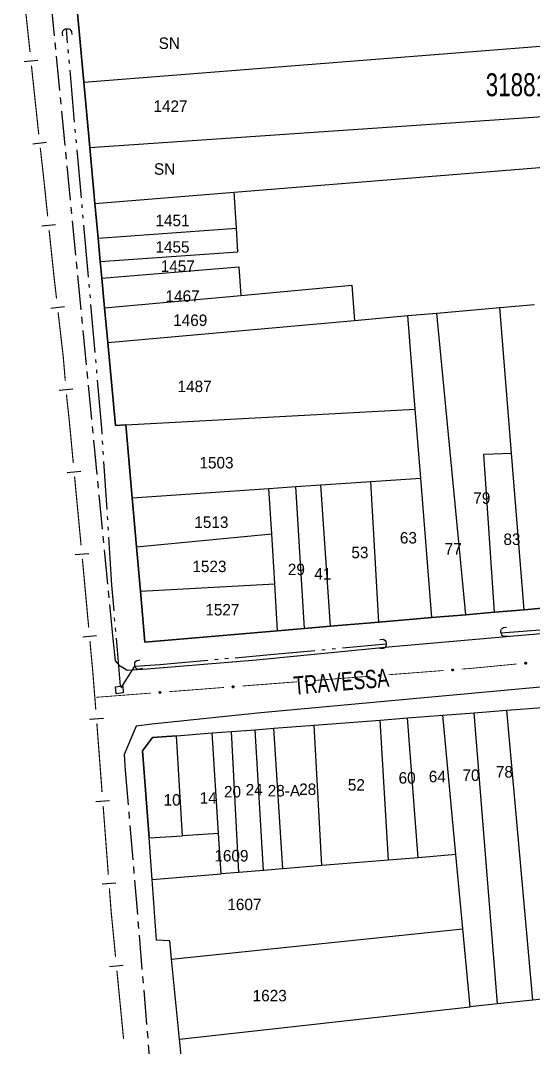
# Model space of a CAD drawing. Extents: x 201225 to 202591, y 4854937 to 4856079.
# Drawn here: x 201262.9 to 201374.7, y 4855197.8 to 4855421.5 of the extents above; entities that cross this region are included whole.
import ezdxf
from ezdxf.enums import TextEntityAlignment as Align

# ---------------------------------------------------------------- set-up
doc = ezdxf.new("R2010")
doc.units = 0
doc.header["$LTSCALE"] = 1.5
doc.header["$MEASUREMENT"] = 0
doc.linetypes.add('TRACO_05', pattern=[11, 7, -1, 0.5, -1, 0.5, -1])
doc.linetypes.add('TRACO_13', pattern=[8, 5, -1, 1, -1])
for name, color, linetype in [('CD_MALHA_LOTES', 7, 'CONTINUOUS'), ('CD_TXT_QUADRA', 2, 'CONTINUOUS'), ('HD-VALAS-DRENOS', 170, 'CONTINUOUS'), ('LM-LIM-SETORES-BAIRROS', 250, 'CONTINUOUS'), ('RU-QUADRA', 210, 'CONTINUOUS'), ('SV-BUEIRO-VALA', 7, 'CONTINUOUS'), ('SV-EIXO-RUA-PAV', 20, 'CONTINUOUS'), ('SV-PONTE-BUEIRO', 251, 'CONTINUOUS'), ('SV-RUA-NAO-PAV', 7, 'CONTINUOUS'), ('SV-RUA-PAVIM', 7, 'CONTINUOUS'), ('SV-TXT-RUA-PAV', 7, 'CONTINUOUS'), ('Th_NmrPort', 7, 'CONTINUOUS')]:
    doc.layers.add(name, color=color, linetype=linetype)
doc.styles.add('ARIAL', font='ARIAL.SHX')

# ---------------------------------------------------------------- blocks, each defined once
blk = doc.blocks.new('COD120', base_point=(202325.86, 4856054.02))
at = {"layer": 'SV-BUEIRO-VALA'}
blk.add_lwpolyline([(202324.86, 4856052.62), (202324.86, 4856053.203333), (202324.86, 4856053.290833), (202324.943333, 4856053.524167), (202325.11, 4856053.786667), (202325.36, 4856053.9325), (202325.693333, 4856054.02), (202326.026667, 4856054.02), (202326.36, 4856053.9325), (202326.61, 4856053.786667), (202326.776667, 4856053.524167), (202326.86, 4856053.290833), (202326.86, 4856053.203333), (202326.86, 4856052.62)], dxfattribs=at)

msp = doc.modelspace()

# ---------------------------------------------------------------- linework, layer by layer
at = {"layer": 'CD_MALHA_LOTES', "linetype": 'Continuous', "flags": 128}
for points in [[(201276.68, 4855408.1), (201275.22, 4855423.87)], [(201276.68, 4855408.1), (201378.04, 4855416.07)], [(201278, 4855393.84), (201276.68, 4855408.1)], [(201278, 4855393.84), (201378.98, 4855400.76)], [(201279.12, 4855381.66), (201278, 4855393.84)], [(201309.46, 4855384.11), (201379.66, 4855389.77)], [(201279.12, 4855381.66), (201309.46, 4855384.11)], [(201309.96, 4855376.3), (201309.46, 4855384.11)], [(201279.82, 4855374.09), (201279.12, 4855381.66)], [(201279.82, 4855374.09), (201309.96, 4855376.3)], [(201310.3, 4855371.11), (201309.96, 4855376.3)], [(201280.29, 4855368.97), (201279.82, 4855374.09)], [(201280.29, 4855368.97), (201310.3, 4855371.11)], [(201280.63, 4855365.35), (201280.29, 4855368.97)], [(201280.63, 4855365.35), (201310.51, 4855367.82)], [(201310.51, 4855367.82), (201310.92, 4855361.63)], [(201281.22, 4855358.92), (201280.63, 4855365.35)], [(201310.92, 4855361.63), (201335.1, 4855363.84)], [(201335.1, 4855363.84), (201335.68, 4855356.17)], [(201281.22, 4855358.92), (201310.92, 4855361.63)], [(201281.92, 4855351.39), (201281.22, 4855358.92)], [(201347.33, 4855357.21), (201353.66, 4855357.77)], [(201353.66, 4855357.77), (201367.36, 4855358.99)], [(201360, 4855292.07), (201353.66, 4855357.77)], [(201367.36, 4855358.99), (201374.98, 4855359.66)], [(201369.94, 4855327.28), (201367.36, 4855358.99)], [(201281.92, 4855351.39), (201335.68, 4855356.17)], [(201335.68, 4855356.17), (201347.33, 4855357.21)], [(201348.94, 4855336.87), (201347.33, 4855357.21)], [(201283.59, 4855333.29), (201281.92, 4855351.39)], [(201285.88, 4855333.42), (201348.94, 4855336.87)], [(201350.14, 4855321.84), (201348.94, 4855336.87)], [(201285.88, 4855333.42), (201283.59, 4855333.29)], [(201287.27, 4855317.56), (201285.88, 4855333.42)], [(201363.93, 4855327), (201369.94, 4855327.28)], [(201366.21, 4855292.6), (201363.93, 4855327)], [(201372.72, 4855293.16), (201369.94, 4855327.28)], [(201339.24, 4855321.1), (201350.14, 4855321.84)], [(201352.55, 4855291.43), (201350.14, 4855321.84)], [(201287.27, 4855317.56), (201317.06, 4855319.59)], [(201317.06, 4855319.59), (201322.92, 4855319.99)], [(201317.66, 4855309.68), (201317.06, 4855319.59)], [(201322.92, 4855319.99), (201328.37, 4855320.36)], [(201324.79, 4855289.05), (201322.92, 4855319.99)], [(201328.37, 4855320.36), (201339.24, 4855321.1)], [(201330.5, 4855289.54), (201328.37, 4855320.36)], [(201340.98, 4855290.44), (201339.24, 4855321.1)], [(201288.21, 4855306.82), (201287.27, 4855317.56)], [(201288.21, 4855306.82), (201317.66, 4855309.68)], [(201318.32, 4855298.81), (201317.66, 4855309.68)], [(201289.05, 4855297.22), (201288.21, 4855306.82)], [(201289.05, 4855297.22), (201318.32, 4855298.81)], [(201290.03, 4855286.07), (201289.05, 4855297.22)], [(201318.95, 4855288.55), (201318.32, 4855298.81)], [(201372.72, 4855293.16), (201366.21, 4855292.6)], [(201379.78, 4855293.77), (201372.72, 4855293.16)], [(201340.98, 4855290.44), (201330.5, 4855289.54)], [(201352.55, 4855291.43), (201340.98, 4855290.44)], [(201360, 4855292.07), (201352.55, 4855291.43)], [(201366.21, 4855292.6), (201360, 4855292.07)], [(201318.95, 4855288.55), (201290.03, 4855286.07)], [(201324.79, 4855289.05), (201318.95, 4855288.55)], [(201330.5, 4855289.54), (201324.79, 4855289.05)], [(201354.99, 4855270.17), (201361.82, 4855270.69)], [(201361.82, 4855270.69), (201368.95, 4855271.24)], [(201366.85, 4855207.27), (201361.82, 4855270.69)], [(201368.95, 4855271.24), (201376.66, 4855271.83)], [(201374.57, 4855208.12), (201368.95, 4855271.24)], [(201326.92, 4855268.01), (201341.34, 4855269.12)], [(201341.34, 4855269.12), (201347.23, 4855269.57)], [(201343.12, 4855238.61), (201341.34, 4855269.12)], [(201347.23, 4855269.57), (201354.99, 4855270.17)], [(201349.57, 4855239.14), (201347.23, 4855269.57)], [(201357.82, 4855239.82), (201354.99, 4855270.17)], [(201296.93, 4855265.71), (201304.65, 4855266.3)], [(201304.65, 4855266.3), (201308.9, 4855266.63)], [(201306.08, 4855244.38), (201304.65, 4855266.3)], [(201308.9, 4855266.63), (201314.04, 4855267.02)], [(201310.48, 4855235.92), (201308.9, 4855266.63)], [(201314.04, 4855267.02), (201318.12, 4855267.34)], [(201315.9, 4855236.37), (201314.04, 4855267.02)], [(201318.12, 4855267.34), (201326.92, 4855268.01)], [(201320.08, 4855236.71), (201318.12, 4855267.34)], [(201328.6, 4855237.41), (201326.92, 4855268.01)], [(201291.64, 4855265.3), (201289.51, 4855262.42)], [(201296.93, 4855265.71), (201291.64, 4855265.3)], [(201298.2, 4855243.89), (201296.93, 4855265.71)], [(201289.51, 4855262.42), (201290.91, 4855243.43)], [(201290.91, 4855243.43), (201298.2, 4855243.89)], [(201306.08, 4855244.38), (201298.2, 4855243.89)], [(201306.65, 4855235.61), (201306.08, 4855244.38)], [(201291.58, 4855234.37), (201290.91, 4855243.43)], [(201349.57, 4855239.14), (201343.12, 4855238.61)], [(201357.82, 4855239.82), (201349.57, 4855239.14)], [(201359.33, 4855223.61), (201357.82, 4855239.82)], [(201328.6, 4855237.41), (201320.08, 4855236.71)], [(201343.12, 4855238.61), (201328.6, 4855237.41)], [(201291.58, 4855234.37), (201306.65, 4855235.61)], [(201310.48, 4855235.92), (201306.65, 4855235.61)], [(201315.9, 4855236.37), (201310.48, 4855235.92)], [(201320.08, 4855236.71), (201315.9, 4855236.37)], [(201292.55, 4855221.19), (201291.58, 4855234.37)], [(201295.83, 4855217.07), (201359.33, 4855223.61)], [(201360.91, 4855206.62), (201359.33, 4855223.61)], [(201295.43, 4855221.04), (201292.55, 4855221.19)], [(201295.83, 4855217.07), (201295.43, 4855221.04)], [(201297.58, 4855199.64), (201295.83, 4855217.07)], [(201374.57, 4855208.12), (201366.85, 4855207.27)], [(201381.51, 4855208.89), (201374.57, 4855208.12)], [(201297.58, 4855199.64), (201360.91, 4855206.62)], [(201366.85, 4855207.27), (201360.91, 4855206.62)], [(201299.75, 4855178.17), (201297.58, 4855199.64)]]:
    msp.add_lwpolyline(points, dxfattribs=at)
at = {"layer": 'HD-VALAS-DRENOS', "linetype": 'TRACO_05'}
for points in [[(201284.67, 4855276.47, 5.99), (201282.83, 4855298.49, 5.8), (201280.62, 4855332.71, 5.95), (201277.66, 4855366.47, 4.87), (201274.6, 4855400.21, 4.45), (201272.9, 4855419.69, 4.37)], [(201367.64, 4855288.15, 9.27), (201389.78, 4855289.77, 9.9), (201413.75, 4855291.92, 10.26), (201428.7, 4855293.24, 10.26), (201446.79, 4855294.78, 10.77)], [(201284.83, 4855276.17, 5.99), (201287.85, 4855280.89, 6.42), (201293.27, 4855281.25, 6.56), (201316.63, 4855283.32, 7.39), (201342.63, 4855285.74, 8.55)]]:
    msp.add_polyline3d(points, dxfattribs=at)
at = {"layer": 'LM-LIM-SETORES-BAIRROS', "const_width": 0.25}
for points in [[(201264.97, 4855414.63), (201263.38, 4855429.55)], [(201266.87, 4855396.73), (201265.28, 4855411.65)], [(201267.96, 4855387.07), (201267.21, 4855393.75)], [(201267.99, 4855386.8), (201267.96, 4855387.07)], [(201268.82, 4855378.84), (201267.99, 4855386.8)], [(201270.19, 4855365.78), (201269.13, 4855375.86)], [(201270.29, 4855364.92), (201270.19, 4855365.78)], [(201270.75, 4855360.94), (201270.29, 4855364.92)], [(201272.2, 4855348.37), (201271.09, 4855357.96)], [(201272.23, 4855348.03), (201272.2, 4855348.37)], [(201272.66, 4855343.05), (201272.23, 4855348.03)], [(201273, 4855339.18), (201272.92, 4855340.06)], [(201273.01, 4855339.06), (201273, 4855339.18)], [(201273.5, 4855334.64), (201273.01, 4855339.06)], [(201273.55, 4855334.09), (201273.5, 4855334.64)], [(201274.4, 4855325.13), (201273.55, 4855334.09)], [(201276.1, 4855307.21), (201274.68, 4855322.15)], [(201276.48, 4855303.2), (201276.38, 4855304.23)], [(201276.57, 4855302.23), (201276.48, 4855303.2)], [(201277.76, 4855289.29), (201276.57, 4855302.23)], [(201278.27, 4855283.74), (201278.03, 4855286.3)], [(201278.31, 4855283.31), (201278.27, 4855283.74)], [(201278.64, 4855279.88), (201278.31, 4855283.31)], [(201278.68, 4855279.33), (201278.64, 4855279.88)], [(201279.31, 4855271.36), (201278.68, 4855279.33)], [(201280.68, 4855253.41), (201279.54, 4855268.37)], [(201282.04, 4855235.46), (201280.91, 4855250.42)], [(201282.64, 4855227.6), (201282.27, 4855232.47)], [(201282.65, 4855227.48), (201282.64, 4855227.6)], [(201283.62, 4855217.53), (201282.65, 4855227.48)], [(201285.37, 4855199.62), (201283.91, 4855214.54)]]:
    msp.add_lwpolyline(points, dxfattribs=at)
at = {"layer": 'LM-LIM-SETORES-BAIRROS'}
for points in [[(201266.67, 4855412.8), (201263.69, 4855412.49)], [(201268.59, 4855394.91), (201265.61, 4855394.58)], [(201270.52, 4855377.01), (201267.54, 4855376.69)], [(201272.47, 4855359.13), (201269.49, 4855358.78)], [(201274.33, 4855341.18), (201271.34, 4855340.92)], [(201276.08, 4855323.28), (201273.1, 4855323)], [(201277.78, 4855305.36), (201274.8, 4855305.08)], [(201279.44, 4855287.43), (201276.45, 4855287.16)], [(201280.96, 4855269.48), (201277.97, 4855269.25)], [(201282.33, 4855251.53), (201279.34, 4855251.3)], [(201283.69, 4855233.58), (201280.7, 4855233.35)], [(201285.31, 4855215.69), (201282.32, 4855215.39)]]:
    msp.add_lwpolyline(points, dxfattribs=at)
at = {"layer": 'RU-QUADRA', "linetype": 'Continuous', "flags": 128}
for points in [[(201275.22, 4855423.87), (201276.68, 4855408.1), (201278, 4855393.84), (201279.12, 4855381.66), (201279.82, 4855374.09), (201280.29, 4855368.97), (201280.63, 4855365.35), (201281.22, 4855358.92), (201281.92, 4855351.39), (201283.59, 4855333.29), (201285.88, 4855333.42), (201287.27, 4855317.56), (201288.21, 4855306.82), (201289.05, 4855297.22), (201290.03, 4855286.07), (201318.95, 4855288.55), (201324.79, 4855289.05), (201330.5, 4855289.54), (201340.98, 4855290.44), (201352.55, 4855291.43), (201360, 4855292.07), (201366.21, 4855292.6), (201372.72, 4855293.16), (201379.78, 4855293.77)], [(201299.75, 4855178.17), (201297.58, 4855199.64), (201295.83, 4855217.07), (201295.43, 4855221.04), (201292.55, 4855221.19), (201291.58, 4855234.37), (201290.91, 4855243.43), (201289.51, 4855262.42), (201291.64, 4855265.3), (201296.93, 4855265.71), (201304.65, 4855266.3), (201308.9, 4855266.63), (201314.04, 4855267.02), (201318.12, 4855267.34), (201326.92, 4855268.01), (201341.34, 4855269.12), (201347.23, 4855269.57), (201354.99, 4855270.17), (201361.82, 4855270.69), (201368.95, 4855271.24), (201376.66, 4855271.83)]]:
    msp.add_lwpolyline(points, dxfattribs=at)
at = {"layer": 'SV-EIXO-RUA-PAV'}
for points in [[(201372.88, 4855281.62), (201372.91, 4855281.66), (201372.94, 4855281.68), (201372.98, 4855281.7), (201373.01, 4855281.7), (201373.05, 4855281.7), (201373.08, 4855281.7), (201373.12, 4855281.68), (201373.16, 4855281.65), (201373.18, 4855281.61), (201373.2, 4855281.58), (201373.21, 4855281.54), (201373.21, 4855281.51), (201373.2, 4855281.47), (201373.18, 4855281.43), (201373.15, 4855281.4), (201373.11, 4855281.37), (201373.08, 4855281.36), (201373.05, 4855281.35), (201373.01, 4855281.35), (201372.97, 4855281.36), (201372.94, 4855281.38), (201372.9, 4855281.41), (201372.87, 4855281.44), (201372.86, 4855281.47), (201372.85, 4855281.51), (201372.85, 4855281.54), (201372.86, 4855281.58), (201372.88, 4855281.62)], [(201356.95, 4855280.16), (201356.98, 4855280.2), (201357.01, 4855280.23), (201357.05, 4855280.24), (201357.08, 4855280.24), (201357.12, 4855280.24), (201357.15, 4855280.24), (201357.19, 4855280.22), (201357.23, 4855280.19), (201357.25, 4855280.15), (201357.27, 4855280.12), (201357.27, 4855280.08), (201357.27, 4855280.05), (201357.26, 4855280.01), (201357.25, 4855279.97), (201357.21, 4855279.94), (201357.18, 4855279.91), (201357.14, 4855279.9), (201357.11, 4855279.89), (201357.07, 4855279.89), (201357.04, 4855279.9), (201357, 4855279.92), (201356.96, 4855279.95), (201356.94, 4855279.99), (201356.93, 4855280.02), (201356.92, 4855280.05), (201356.92, 4855280.09), (201356.93, 4855280.13), (201356.95, 4855280.16)], [(201325.04, 4855277.7), (201325.07, 4855277.74), (201325.11, 4855277.77), (201325.14, 4855277.78), (201325.18, 4855277.78), (201325.21, 4855277.78), (201325.25, 4855277.78), (201325.29, 4855277.76), (201325.32, 4855277.73), (201325.35, 4855277.69), (201325.36, 4855277.66), (201325.37, 4855277.62), (201325.37, 4855277.59), (201325.36, 4855277.55), (201325.34, 4855277.51), (201325.31, 4855277.48), (201325.27, 4855277.45), (201325.24, 4855277.44), (201325.2, 4855277.43), (201325.17, 4855277.43), (201325.13, 4855277.44), (201325.09, 4855277.46), (201325.06, 4855277.49), (201325.03, 4855277.53), (201325.02, 4855277.56), (201325.02, 4855277.6), (201325.02, 4855277.63), (201325.02, 4855277.67), (201325.04, 4855277.7)], [(201340.99, 4855278.93), (201341.03, 4855278.97), (201341.06, 4855279), (201341.1, 4855279.01), (201341.13, 4855279.01), (201341.17, 4855279.01), (201341.2, 4855279.01), (201341.24, 4855278.99), (201341.28, 4855278.96), (201341.3, 4855278.92), (201341.32, 4855278.89), (201341.32, 4855278.85), (201341.32, 4855278.82), (201341.31, 4855278.78), (201341.29, 4855278.74), (201341.26, 4855278.71), (201341.23, 4855278.68), (201341.19, 4855278.67), (201341.16, 4855278.66), (201341.12, 4855278.66), (201341.09, 4855278.67), (201341.05, 4855278.69), (201341.01, 4855278.72), (201340.99, 4855278.76), (201340.97, 4855278.79), (201340.97, 4855278.83), (201340.97, 4855278.86), (201340.97, 4855278.9), (201340.99, 4855278.93)], [(201293.14, 4855275.24), (201293.17, 4855275.28), (201293.2, 4855275.31), (201293.24, 4855275.32), (201293.27, 4855275.33), (201293.31, 4855275.33), (201293.34, 4855275.32), (201293.38, 4855275.3), (201293.42, 4855275.27), (201293.44, 4855275.23), (201293.46, 4855275.2), (201293.46, 4855275.16), (201293.46, 4855275.13), (201293.45, 4855275.09), (201293.43, 4855275.05), (201293.4, 4855275.02), (201293.37, 4855274.99), (201293.33, 4855274.98), (201293.3, 4855274.97), (201293.26, 4855274.97), (201293.23, 4855274.98), (201293.19, 4855275), (201293.15, 4855275.03), (201293.13, 4855275.07), (201293.12, 4855275.1), (201293.11, 4855275.14), (201293.11, 4855275.17), (201293.12, 4855275.21), (201293.14, 4855275.24)], [(201309.09, 4855276.47), (201309.12, 4855276.51), (201309.16, 4855276.54), (201309.19, 4855276.55), (201309.22, 4855276.56), (201309.26, 4855276.55), (201309.3, 4855276.55), (201309.33, 4855276.53), (201309.37, 4855276.5), (201309.39, 4855276.46), (201309.41, 4855276.43), (201309.42, 4855276.39), (201309.41, 4855276.36), (201309.41, 4855276.32), (201309.39, 4855276.28), (201309.35, 4855276.25), (201309.32, 4855276.22), (201309.29, 4855276.21), (201309.25, 4855276.2), (201309.22, 4855276.2), (201309.18, 4855276.21), (201309.14, 4855276.23), (201309.11, 4855276.26), (201309.08, 4855276.3), (201309.07, 4855276.33), (201309.06, 4855276.37), (201309.06, 4855276.4), (201309.07, 4855276.44), (201309.09, 4855276.47)]]:
    msp.add_lwpolyline(points, close=True, dxfattribs=at)
for points in [[(201372.85, 4855281.54), (201373.18, 4855281.61)], [(201372.85, 4855281.51), (201373.2, 4855281.58)], [(201372.86, 4855281.58), (201373.16, 4855281.65)], [(201372.86, 4855281.56), (201373.17, 4855281.63)], [(201372.86, 4855281.53), (201373.19, 4855281.6)], [(201372.86, 4855281.49), (201373.2, 4855281.56)], [(201372.86, 4855281.47), (201373.21, 4855281.54)], [(201372.87, 4855281.6), (201373.14, 4855281.66)], [(201372.87, 4855281.46), (201373.2, 4855281.52)], [(201372.87, 4855281.44), (201373.21, 4855281.51)], [(201372.88, 4855281.62), (201373.12, 4855281.68)], [(201372.89, 4855281.42), (201373.2, 4855281.49)], [(201372.9, 4855281.64), (201373.09, 4855281.69)], [(201372.9, 4855281.41), (201373.2, 4855281.47)], [(201372.91, 4855281.66), (201373.08, 4855281.7)], [(201372.93, 4855281.67), (201373.06, 4855281.7)], [(201372.94, 4855281.68), (201373.05, 4855281.7)], [(201356.92, 4855280.09), (201357.25, 4855280.15)], [(201356.92, 4855280.07), (201357.26, 4855280.14)], [(201356.92, 4855280.05), (201357.27, 4855280.12)], [(201356.93, 4855280.13), (201357.23, 4855280.19)], [(201356.93, 4855280.11), (201357.24, 4855280.17)], [(201356.93, 4855280.04), (201357.27, 4855280.1)], [(201356.93, 4855280.02), (201357.27, 4855280.08)], [(201356.94, 4855280.14), (201357.21, 4855280.2)], [(201356.94, 4855280), (201357.27, 4855280.06)], [(201356.94, 4855279.99), (201357.27, 4855280.05)], [(201356.95, 4855280.16), (201357.19, 4855280.22)], [(201356.95, 4855279.97), (201357.26, 4855280.03)], [(201356.96, 4855279.95), (201357.26, 4855280.01)], [(201356.97, 4855280.18), (201357.16, 4855280.23)], [(201356.98, 4855280.2), (201357.15, 4855280.24)], [(201356.99, 4855279.94), (201357.25, 4855279.99)], [(201357, 4855280.22), (201357.13, 4855280.24)], [(201357, 4855279.92), (201357.25, 4855279.97)], [(201357.01, 4855280.23), (201357.12, 4855280.24)], [(201357.02, 4855279.91), (201357.22, 4855279.95)], [(201357.04, 4855279.9), (201357.21, 4855279.94)], [(201357.06, 4855279.9), (201357.19, 4855279.92)], [(201357.07, 4855279.89), (201357.18, 4855279.91)], [(201372.92, 4855281.39), (201373.19, 4855281.45)], [(201372.94, 4855281.38), (201373.18, 4855281.43)], [(201372.96, 4855281.37), (201373.16, 4855281.41)], [(201372.97, 4855281.36), (201373.15, 4855281.4)], [(201373, 4855281.36), (201373.13, 4855281.38)], [(201373.01, 4855281.35), (201373.11, 4855281.37)], [(201325.02, 4855277.67), (201325.32, 4855277.73)], [(201325.02, 4855277.65), (201325.33, 4855277.71)], [(201325.02, 4855277.63), (201325.35, 4855277.69)], [(201325.02, 4855277.61), (201325.35, 4855277.68)], [(201325.02, 4855277.6), (201325.36, 4855277.66)], [(201325.02, 4855277.58), (201325.36, 4855277.64)], [(201325.02, 4855277.56), (201325.37, 4855277.62)], [(201325.03, 4855277.68), (201325.3, 4855277.74)], [(201325.03, 4855277.54), (201325.36, 4855277.6)], [(201325.03, 4855277.53), (201325.37, 4855277.59)], [(201325.04, 4855277.7), (201325.29, 4855277.76)], [(201325.05, 4855277.51), (201325.36, 4855277.57)], [(201325.06, 4855277.72), (201325.26, 4855277.77)], [(201325.06, 4855277.49), (201325.36, 4855277.55)], [(201325.07, 4855277.74), (201325.25, 4855277.78)], [(201325.08, 4855277.48), (201325.35, 4855277.53)], [(201325.09, 4855277.76), (201325.22, 4855277.78)], [(201325.09, 4855277.46), (201325.34, 4855277.51)], [(201325.11, 4855277.77), (201325.21, 4855277.78)], [(201325.12, 4855277.45), (201325.32, 4855277.49)], [(201325.13, 4855277.44), (201325.31, 4855277.48)], [(201325.15, 4855277.44), (201325.28, 4855277.46)], [(201325.17, 4855277.43), (201325.27, 4855277.45)], [(201340.97, 4855278.9), (201341.28, 4855278.96)], [(201340.97, 4855278.86), (201341.3, 4855278.92)], [(201340.97, 4855278.84), (201341.3, 4855278.91)], [(201340.97, 4855278.83), (201341.32, 4855278.89)], [(201340.97, 4855278.81), (201341.32, 4855278.87)], [(201340.97, 4855278.79), (201341.32, 4855278.85)], [(201340.98, 4855278.88), (201341.28, 4855278.94)], [(201340.98, 4855278.77), (201341.32, 4855278.83)], [(201340.99, 4855278.93), (201341.24, 4855278.99)], [(201340.99, 4855278.91), (201341.25, 4855278.97)], [(201340.99, 4855278.76), (201341.32, 4855278.82)], [(201341, 4855278.74), (201341.31, 4855278.8)], [(201341.01, 4855278.95), (201341.21, 4855279)], [(201341.01, 4855278.72), (201341.31, 4855278.78)], [(201341.03, 4855278.97), (201341.2, 4855279.01)], [(201341.03, 4855278.71), (201341.3, 4855278.76)], [(201341.05, 4855278.99), (201341.17, 4855279.01)], [(201341.05, 4855278.69), (201341.29, 4855278.74)], [(201341.06, 4855279), (201341.17, 4855279.01)], [(201341.07, 4855278.68), (201341.27, 4855278.72)], [(201341.09, 4855278.67), (201341.26, 4855278.71)], [(201341.11, 4855278.67), (201341.24, 4855278.69)], [(201341.12, 4855278.66), (201341.23, 4855278.68)], [(201293.11, 4855275.17), (201293.44, 4855275.23)], [(201293.11, 4855275.15), (201293.44, 4855275.22)], [(201293.11, 4855275.14), (201293.46, 4855275.2)], [(201293.12, 4855275.21), (201293.42, 4855275.27)], [(201293.12, 4855275.19), (201293.43, 4855275.25)], [(201293.12, 4855275.12), (201293.46, 4855275.18)], [(201293.12, 4855275.1), (201293.46, 4855275.16)], [(201293.12, 4855275.08), (201293.46, 4855275.14)], [(201293.13, 4855275.22), (201293.4, 4855275.28)], [(201293.13, 4855275.07), (201293.46, 4855275.13)], [(201293.14, 4855275.24), (201293.38, 4855275.3)], [(201293.14, 4855275.05), (201293.45, 4855275.11)], [(201293.15, 4855275.26), (201293.35, 4855275.31)], [(201293.15, 4855275.03), (201293.45, 4855275.09)], [(201293.17, 4855275.28), (201293.34, 4855275.32)], [(201293.18, 4855275.02), (201293.44, 4855275.07)], [(201293.19, 4855275.3), (201293.32, 4855275.32)], [(201293.19, 4855275), (201293.43, 4855275.05)], [(201293.2, 4855275.31), (201293.31, 4855275.33)], [(201293.21, 4855274.99), (201293.41, 4855275.03)], [(201293.23, 4855274.98), (201293.4, 4855275.02)], [(201293.25, 4855274.98), (201293.38, 4855275)], [(201293.26, 4855274.97), (201293.37, 4855274.99)], [(201309.06, 4855276.4), (201309.39, 4855276.46)], [(201309.06, 4855276.37), (201309.41, 4855276.43)], [(201309.07, 4855276.44), (201309.37, 4855276.5)], [(201309.07, 4855276.42), (201309.38, 4855276.48)], [(201309.07, 4855276.38), (201309.4, 4855276.45)], [(201309.07, 4855276.35), (201309.41, 4855276.41)], [(201309.07, 4855276.33), (201309.42, 4855276.39)], [(201309.08, 4855276.45), (201309.35, 4855276.51)], [(201309.08, 4855276.31), (201309.41, 4855276.37)], [(201309.08, 4855276.3), (201309.41, 4855276.36)], [(201309.09, 4855276.47), (201309.33, 4855276.53)], [(201309.1, 4855276.28), (201309.41, 4855276.34)], [(201309.11, 4855276.49), (201309.31, 4855276.54)], [(201309.11, 4855276.26), (201309.41, 4855276.32)], [(201309.12, 4855276.51), (201309.3, 4855276.55)], [(201309.13, 4855276.25), (201309.39, 4855276.3)], [(201309.14, 4855276.53), (201309.27, 4855276.55)], [(201309.14, 4855276.23), (201309.39, 4855276.28)], [(201309.16, 4855276.54), (201309.26, 4855276.55)], [(201309.17, 4855276.22), (201309.36, 4855276.26)], [(201309.18, 4855276.21), (201309.35, 4855276.25)], [(201309.2, 4855276.21), (201309.33, 4855276.23)], [(201309.22, 4855276.2), (201309.32, 4855276.22)]]:
    msp.add_lwpolyline(points, dxfattribs=at)
at = {"layer": 'SV-EIXO-RUA-PAV', "const_width": 0.18}
for points in [[(201343.14, 4855278.99), (201355.11, 4855279.91)], [(201359.09, 4855280.22), (201361.09, 4855280.37)], [(201361.09, 4855280.37), (201361.31, 4855280.39)], [(201361.31, 4855280.39), (201371.04, 4855281.33)], [(201311.24, 4855276.53), (201323.2, 4855277.45)], [(201327.19, 4855277.76), (201339.15, 4855278.68)], [(201279.33, 4855274.07), (201291.29, 4855274.99)], [(201295.28, 4855275.3), (201307.25, 4855276.22)]]:
    msp.add_lwpolyline(points, dxfattribs=at)
at = {"layer": 'SV-PONTE-BUEIRO', "linetype": 'Continuous'}
msp.add_polyline3d([(201283.63, 4855276.39, 6.25), (201285.19, 4855276.59, 6.25), (201285.29, 4855275.05, 6.25), (201283.73, 4855274.85, 6.25)], close=True, dxfattribs=at)
at = {"layer": 'SV-RUA-NAO-PAV', "linetype": 'TRACO_13'}
for points in [[(201284.63, 4855280.86, 6.78), (201283.63, 4855282.05, 6.78), (201283.12, 4855286.81, 6.8), (201268.64, 4855435.6, 7.35), (201262.9, 4855501.5, 6.31), (201263.34, 4855504.47, 6.13), (201264.23, 4855506.06, 6)], [(201288.12, 4855267.77, 6.77), (201285.48, 4855261.65, 6.78), (201285.74, 4855258.13, 6.78), (201294.74, 4855150.79, 6.78), (201299.63, 4855094.13, 7.62), (201302.89, 4855088.81, 7.62), (201308.53, 4855086.87, 7.62)]]:
    msp.add_polyline3d(points, dxfattribs=at)
at = {"layer": 'SV-RUA-PAVIM', "linetype": 'Continuous'}
for points in [[(201480.67, 4855436.71, 11.53), (201488.22, 4855338.78, 11.53), (201491.25, 4855301.91, 10.9), (201490.83, 4855299.03, 10.92), (201489.35, 4855298.15, 10.92), (201457.3, 4855294.89, 10.56), (201385.38, 4855288.73, 10.58), (201343.9, 4855285.05, 9.04), (201314.32, 4855282.17, 6.84), (201290.51, 4855280.21, 6.84), (201286.13, 4855279.93, 6.77), (201284.63, 4855280.86, 6.77)], [(201506.29, 4855107.87, 11.02), (201506.71, 4855113.71, 11), (201493.46, 4855283.43, 11.42), (201491.86, 4855286.29, 11.42), (201488.08, 4855287.01, 11.42), (201386.48, 4855277.26, 10.54), (201315.31, 4855270.67, 6.88), (201291.51, 4855268.22, 6.88), (201288.12, 4855267.77, 6.88)]]:
    msp.add_polyline3d(points, dxfattribs=at)

# ---------------------------------------------------------------- block references
at = {"layer": 'SV-BUEIRO-VALA'}
for p, rotation in [((201272.9, 4855419.69, 10.77), 9), ((201367.64, 4855288.15, 10.77), 100), ((201342.63, 4855285.74, 10.77), 272), ((201287.85, 4855280.89, 6.42), 107)]:
    msp.add_blockref('COD120', p, dxfattribs=dict(at, rotation=rotation))

# ---------------------------------------------------------------- texts
at = {"layer": 'CD_TXT_QUADRA', "style": 'ARIAL', "width": 0.7}
msp.add_text('318815338', height=5, dxfattribs=at).set_placement((201364.31, 4855405.01))
at = {"layer": 'SV-TXT-RUA-PAV', "style": 'ARIAL', "width": 0.7}
msp.add_text('TRAVESSA', height=4, rotation=5, dxfattribs=at).set_placement((201322.59, 4855274.59))
at = {"layer": 'Th_NmrPort', "color": 1}
for s, p in [('SN', (201293.01, 4855416.55)), ('1427', (201291.87, 4855402.83)), ('SN', (201291.99, 4855389.15)), ('1451', (201292.31, 4855377.95)), ('1455', (201292.31, 4855372.18)), ('1457', (201293.46, 4855367.98)), ('1467', (201294.52, 4855361.48)), ('1469', (201296.18, 4855356.21)), ('1487', (201297.14, 4855341.8)), ('1503', (201301.91, 4855325.18)), ('79', (201361.61, 4855317.47)), ('1513', (201300.79, 4855312.21)), ('63', (201345.6, 4855308.82)), ('83', (201368.18, 4855308.5)), ('53', (201335.03, 4855305.62)), ('77', (201355.37, 4855306.42)), ('1523', (201300.36, 4855302.59)), ('29', (201321.18, 4855301.93)), ('41', (201326.94, 4855300.97)), ('1527', (201303.19, 4855293.15)), ('78', (201366.53, 4855257.84)), ('60', (201345.32, 4855256.53)), ('64', (201351.9, 4855256.82)), ('70', (201359.25, 4855257.11)), ('20', (201307.26, 4855253.51)), ('24', (201311.99, 4855253.94)), ('28-A', (201316.79, 4855253.73)), ('28', (201323.64, 4855254.05)), ('52', (201334.26, 4855255)), ('10', (201294.1, 4855251.73)), ('14', (201301.96, 4855252.16)), ('1609', (201305.16, 4855239.57)), ('1607', (201307.99, 4855228.96)), ('1623', (201313.5, 4855209.1))]:
    msp.add_text(s, height=2.5, dxfattribs=at).set_placement(p, align=Align.MIDDLE_LEFT)

doc.saveas('drawing.dxf')
